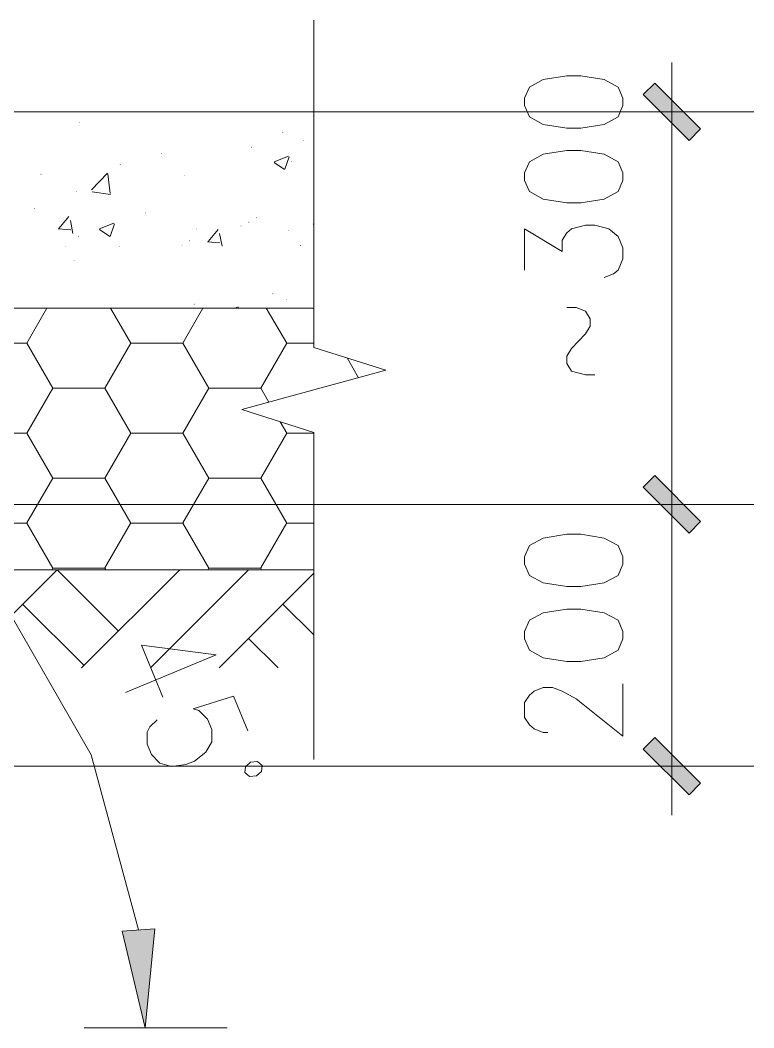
# Model space of a CAD drawing. Header units: millimetres. Extents: x -30643 to 86172, y -19411 to 63186.
# Drawn here: x 7628 to 12034, y -7547 to -1489 of the extents above; entities that cross this region are included whole.
import ezdxf

# ---------------------------------------------------------------- set-up
doc = ezdxf.new("R2010")
doc.units = ezdxf.units.MM

msp = doc.modelspace()

# ---------------------------------------------------------------- hatches: boundary and pattern name
h = msp.add_hatch(color=0)
h.dxf.hatch_style = 2
h.paths.add_polyline_path([(11714.7, -2143.1), (11645.7, -2212.8), (11369.9, -1936.9), (11439.5, -1867.9)])
h = msp.add_hatch(color=0)
h.dxf.hatch_style = 2
h.paths.add_polyline_path([(8049.2, -2043), (8046.6, -2040.4), (8049.2, -2037.7), (8051.8, -2040.4)])
h = msp.add_hatch(color=0)
h.dxf.hatch_style = 2
h.paths.add_polyline_path([(8049.2, -2043), (8046.6, -2040.4), (8049.2, -2037.7), (8051.8, -2040.4)])
h = msp.add_hatch(color=0)
h.dxf.hatch_style = 2
h.paths.add_polyline_path([(8049.2, -2043), (8046.6, -2040.4), (8049.2, -2037.7), (8051.8, -2040.4)])
h = msp.add_hatch(color=0)
h.dxf.hatch_style = 2
h.paths.add_polyline_path([(8064, -2043), (8061.4, -2040.4), (8064, -2037.7), (8066.6, -2040.4)])
h = msp.add_hatch(color=0)
h.dxf.hatch_style = 2
h.paths.add_polyline_path([(8204.7, -2043), (8202.1, -2040.4), (8204.7, -2037.7), (8207.3, -2040.4)])
h = msp.add_hatch(color=0)
h.dxf.hatch_style = 2
h.paths.add_polyline_path([(8591, -2043), (8588.4, -2040.4), (8591, -2037.7), (8593.6, -2040.4)])
h = msp.add_hatch(color=0)
h.dxf.hatch_style = 2
h.paths.add_polyline_path([(8672, -2043), (8669.4, -2040.4), (8672, -2037.7), (8674.6, -2040.4)])
h = msp.add_hatch(color=0)
h.dxf.hatch_style = 2
h.paths.add_polyline_path([(8672, -2043), (8669.4, -2040.4), (8672, -2037.7), (8674.6, -2040.4)])
h = msp.add_hatch(color=0)
h.dxf.hatch_style = 2
h.paths.add_polyline_path([(8672, -2043), (8669.4, -2040.4), (8672, -2037.7), (8674.6, -2040.4)])
h = msp.add_hatch(color=0)
h.dxf.hatch_style = 2
h.paths.add_polyline_path([(9069.5, -2043), (9066.9, -2040.4), (9069.5, -2037.7), (9072.1, -2040.4)])
h = msp.add_hatch(color=0)
h.dxf.hatch_style = 2
h.paths.add_polyline_path([(9294, -2043), (9291.4, -2040.4), (9294, -2037.7), (9296.6, -2040.4)])
h = msp.add_hatch(color=0)
h.dxf.hatch_style = 2
h.paths.add_polyline_path([(9294, -2043), (9291.4, -2040.4), (9294, -2037.7), (9296.6, -2040.4)])
h = msp.add_hatch(color=0)
h.dxf.hatch_style = 2
h.paths.add_polyline_path([(9294, -2043), (9291.4, -2040.4), (9294, -2037.7), (9296.6, -2040.4)])
h = msp.add_hatch(color=0)
h.dxf.hatch_style = 2
h.paths.add_polyline_path([(7982.4, -2105.6), (7979.8, -2103), (7982.4, -2100.4), (7985, -2103)])
h = msp.add_hatch(color=0)
h.dxf.hatch_style = 2
h.paths.add_polyline_path([(9205.4, -2167.5), (9202.7, -2164.9), (9205.4, -2162.3), (9208, -2164.9)])
h = msp.add_hatch(color=0)
h.dxf.hatch_style = 2
h.paths.add_polyline_path([(9329.2, -2213.9), (9326.6, -2211.3), (9329.2, -2208.7), (9331.8, -2211.3)])
h = msp.add_hatch(color=0)
h.dxf.hatch_style = 2
h.paths.add_polyline_path([(9391.8, -2206.2), (9389.2, -2203.6), (9391.8, -2201), (9394.4, -2203.6)])
h = msp.add_hatch(color=0)
h.dxf.hatch_style = 2
h.paths.add_polyline_path([(9391.8, -2206.2), (9389.2, -2203.6), (9391.8, -2201), (9394.4, -2203.6)])
h = msp.add_hatch(color=0)
h.dxf.hatch_style = 2
h.paths.add_polyline_path([(9391.8, -2236.5), (9389.2, -2233.9), (9391.8, -2231.3), (9394.4, -2233.9)])
h = msp.add_hatch(color=0)
h.dxf.hatch_style = 2
h.paths.add_polyline_path([(9391.8, -2236.5), (9389.2, -2233.9), (9391.8, -2231.3), (9394.4, -2233.9)])
h = msp.add_hatch(color=0)
h.dxf.hatch_style = 2
h.paths.add_polyline_path([(8477.7, -2292.8), (8475.1, -2290.2), (8477.7, -2287.6), (8480.4, -2290.2)])
h = msp.add_hatch(color=0)
h.dxf.hatch_style = 2
h.paths.add_polyline_path([(9016.8, -2255.5), (9014.2, -2252.9), (9016.8, -2250.3), (9019.4, -2252.9)])
h = msp.add_hatch(color=0)
h.dxf.hatch_style = 2
h.paths.add_polyline_path([(8227.9, -2359.6), (8225.3, -2357), (8227.9, -2354.4), (8230.5, -2357)])
h = msp.add_hatch(color=0)
h.dxf.hatch_style = 2
h.paths.add_polyline_path([(9256.7, -2339.9), (9254.1, -2337.3), (9256.7, -2334.7), (9259.3, -2337.3)])
h = msp.add_hatch(color=0)
h.dxf.hatch_style = 2
h.paths.add_polyline_path([(9391.8, -2337.8), (9389.2, -2335.2), (9391.8, -2332.6), (9394.4, -2335.2)])
h = msp.add_hatch(color=0)
h.dxf.hatch_style = 2
h.paths.add_polyline_path([(7749.4, -2417.3), (7746.8, -2414.7), (7749.4, -2412.1), (7752, -2414.7)])
h = msp.add_hatch(color=0)
h.dxf.hatch_style = 2
h.paths.add_polyline_path([(7755.1, -2421.5), (7752.5, -2418.9), (7755.1, -2416.3), (7757.7, -2418.9)])
h = msp.add_hatch(color=0)
h.dxf.hatch_style = 2
h.paths.add_polyline_path([(8615.7, -2427.9), (8613.1, -2425.3), (8615.7, -2422.7), (8618.3, -2425.3)])
h = msp.add_hatch(color=0)
h.dxf.hatch_style = 2
h.paths.add_polyline_path([(7966.9, -2521.5), (7964.3, -2518.9), (7966.9, -2516.2), (7969.5, -2518.9)])
h = msp.add_hatch(color=0)
h.dxf.hatch_style = 2
h.paths.add_polyline_path([(7715, -2622.8), (7712.4, -2620.2), (7715, -2617.6), (7717.6, -2620.2)])
h = msp.add_hatch(color=0)
h.dxf.hatch_style = 2
h.paths.add_polyline_path([(8381.3, -2650.9), (8378.7, -2648.3), (8381.3, -2645.7), (8383.9, -2648.3)])
h = msp.add_hatch(color=0)
h.dxf.hatch_style = 2
h.paths.add_polyline_path([(9391.8, -2640.4), (9389.2, -2637.8), (9391.8, -2635.2), (9394.4, -2637.8)])
h = msp.add_hatch(color=0)
h.dxf.hatch_style = 2
h.paths.add_polyline_path([(9391.8, -2640.4), (9389.2, -2637.8), (9391.8, -2635.2), (9394.4, -2637.8)])
h = msp.add_hatch(color=0)
h.dxf.hatch_style = 2
h.paths.add_polyline_path([(9391.8, -2655.2), (9389.2, -2652.6), (9391.8, -2649.9), (9394.4, -2652.6)])
h = msp.add_hatch(color=0)
h.dxf.hatch_style = 2
h.paths.add_polyline_path([(9391.8, -2655.2), (9389.2, -2652.6), (9391.8, -2649.9), (9394.4, -2652.6)])
h = msp.add_hatch(color=0)
h.dxf.hatch_style = 2
h.paths.add_polyline_path([(8954.1, -2729.7), (8951.5, -2727.1), (8954.1, -2724.5), (8956.7, -2727.1)])
h = msp.add_hatch(color=0)
h.dxf.hatch_style = 2
h.paths.add_polyline_path([(9001.3, -2706.5), (8998.7, -2703.9), (9001.3, -2701.3), (9003.9, -2703.9)])
h = msp.add_hatch(color=0)
h.dxf.hatch_style = 2
h.paths.add_polyline_path([(9048.4, -2679.1), (9045.8, -2676.5), (9048.4, -2673.9), (9051, -2676.5)])
h = msp.add_hatch(color=0)
h.dxf.hatch_style = 2
h.paths.add_polyline_path([(7978.1, -2790.3), (7975.5, -2787.7), (7978.1, -2785.1), (7980.7, -2787.7)])
h = msp.add_hatch(color=0)
h.dxf.hatch_style = 2
h.paths.add_polyline_path([(8688.1, -2748), (8685.5, -2745.4), (8688.1, -2742.8), (8690.8, -2745.4)])
h = msp.add_hatch(color=0)
h.dxf.hatch_style = 2
h.paths.add_polyline_path([(9241.2, -2755.8), (9238.6, -2753.2), (9241.2, -2750.6), (9243.8, -2753.2)])
h = msp.add_hatch(color=0)
h.dxf.hatch_style = 2
h.paths.add_polyline_path([(7900, -2851.5), (7897.4, -2848.9), (7900, -2846.3), (7902.6, -2848.9)])
h = msp.add_hatch(color=0)
h.dxf.hatch_style = 2
h.paths.add_polyline_path([(8600.2, -2843.7), (8597.6, -2841.1), (8600.2, -2838.5), (8602.8, -2841.1)])
h = msp.add_hatch(color=0)
h.dxf.hatch_style = 2
h.paths.add_polyline_path([(8644.5, -2818.4), (8641.9, -2815.8), (8644.5, -2813.2), (8647.1, -2815.8)])
h = msp.add_hatch(color=0)
h.dxf.hatch_style = 2
h.paths.add_polyline_path([(9311.6, -2846.6), (9309, -2844), (9311.6, -2841.3), (9314.2, -2844)])
h = msp.add_hatch(color=0)
h.dxf.hatch_style = 2
h.paths.add_polyline_path([(8225.8, -2854.3), (8223.2, -2851.7), (8225.8, -2849.1), (8228.4, -2851.7)])
h = msp.add_hatch(color=0)
h.dxf.hatch_style = 2
h.paths.add_polyline_path([(9391.8, -2897.9), (9389.2, -2895.3), (9391.8, -2892.7), (9394.4, -2895.3)])
h = msp.add_hatch(color=0)
h.dxf.hatch_style = 2
h.paths.add_polyline_path([(7951.4, -2937.3), (7948.8, -2934.7), (7951.4, -2932.1), (7954, -2934.7)])
h = msp.add_hatch(color=0)
h.dxf.hatch_style = 2
h.paths.add_polyline_path([(9391.8, -3044.3), (9389.2, -3041.7), (9391.8, -3039.1), (9394.4, -3041.7)])
h = msp.add_hatch(color=0)
h.dxf.hatch_style = 2
h.paths.add_polyline_path([(9391.8, -3044.3), (9389.2, -3041.7), (9391.8, -3039.1), (9394.4, -3041.7)])
h = msp.add_hatch(color=0)
h.dxf.hatch_style = 2
h.paths.add_polyline_path([(9145.5, -3137.2), (9142.9, -3134.6), (9145.5, -3132), (9148.1, -3134.6)])
h = msp.add_hatch(color=0)
h.dxf.hatch_style = 2
h.paths.add_polyline_path([(9391.8, -3104.8), (9389.2, -3102.2), (9391.8, -3099.6), (9394.4, -3102.2)])
h = msp.add_hatch(color=0)
h.dxf.hatch_style = 2
h.paths.add_polyline_path([(8672.7, -3199.1), (8670.1, -3196.5), (8672.7, -3193.9), (8675.3, -3196.5)])
h = msp.add_hatch(color=0)
h.dxf.hatch_style = 2
h.paths.add_polyline_path([(9226.5, -3171.7), (9223.9, -3169.1), (9226.5, -3166.4), (9229.1, -3169.1)])
h = msp.add_hatch(color=0)
h.dxf.hatch_style = 2
h.paths.add_polyline_path([(8034.4, -3223), (8031.8, -3220.4), (8034.4, -3217.8), (8037, -3220.4)])
h = msp.add_hatch(color=0)
h.dxf.hatch_style = 2
h.paths.add_polyline_path([(8106.2, -3223), (8103.6, -3220.4), (8106.2, -3217.8), (8108.8, -3220.4)])
h = msp.add_hatch(color=0)
h.dxf.hatch_style = 2
h.paths.add_polyline_path([(8106.2, -3223), (8103.6, -3220.4), (8106.2, -3217.8), (8108.8, -3220.4)])
h = msp.add_hatch(color=0)
h.dxf.hatch_style = 2
h.paths.add_polyline_path([(8495.3, -3223), (8492.7, -3220.4), (8495.3, -3217.8), (8497.9, -3220.4)])
h = msp.add_hatch(color=0)
h.dxf.hatch_style = 2
h.paths.add_polyline_path([(8495.3, -3223), (8492.7, -3220.4), (8495.3, -3217.8), (8497.9, -3220.4)])
h = msp.add_hatch(color=0)
h.dxf.hatch_style = 2
h.paths.add_polyline_path([(8495.3, -3223), (8492.7, -3220.4), (8495.3, -3217.8), (8497.9, -3220.4)])
h = msp.add_hatch(color=0)
h.dxf.hatch_style = 2
h.paths.add_polyline_path([(8632.6, -3223), (8630, -3220.4), (8632.6, -3217.8), (8635.2, -3220.4)])
h = msp.add_hatch(color=0)
h.dxf.hatch_style = 2
h.paths.add_polyline_path([(8632.6, -3223), (8630, -3220.4), (8632.6, -3217.8), (8635.2, -3220.4)])
h = msp.add_hatch(color=0)
h.dxf.hatch_style = 2
h.paths.add_polyline_path([(8632.6, -3223), (8630, -3220.4), (8632.6, -3217.8), (8635.2, -3220.4)])
h = msp.add_hatch(color=0)
h.dxf.hatch_style = 2
h.paths.add_polyline_path([(8656.5, -3223), (8653.9, -3220.4), (8656.5, -3217.8), (8659.1, -3220.4)])
h = msp.add_hatch(color=0)
h.dxf.hatch_style = 2
h.paths.add_polyline_path([(9159.6, -3223), (9157, -3220.4), (9159.6, -3217.8), (9162.2, -3220.4)])
h = msp.add_hatch(color=0)
h.dxf.hatch_style = 2
h.paths.add_polyline_path([(9159.6, -3223), (9157, -3220.4), (9159.6, -3217.8), (9162.2, -3220.4)])
h = msp.add_hatch(color=0)
h.dxf.hatch_style = 2
h.paths.add_polyline_path([(9159.6, -3223), (9157, -3220.4), (9159.6, -3217.8), (9162.2, -3220.4)])
h = msp.add_hatch(color=0)
h.dxf.hatch_style = 2
h.paths.add_polyline_path([(9279.2, -3223), (9276.6, -3220.4), (9279.2, -3217.8), (9281.8, -3220.4)])
h = msp.add_hatch(color=0)
h.dxf.hatch_style = 2
h.paths.add_polyline_path([(11369.9, -4297), (11439.5, -4227.4), (11714.7, -4503.2), (11645.7, -4572.2)])
h = msp.add_hatch(color=0)
h.dxf.hatch_style = 2
h.paths.add_polyline_path([(11369.9, -4297), (11439.5, -4227.4), (11714.7, -4503.2), (11645.7, -4572.2)])
h = msp.add_hatch(color=0)
h.dxf.hatch_style = 2
h.paths.add_polyline_path([(11714.7, -6076), (11645.7, -6145.6), (11369.9, -5870.5), (11439.5, -5800.8)])
h = msp.add_hatch(color=0)
h.dxf.hatch_style = 2
h.paths.add_polyline_path([(8436.9, -6951.3), (8379.2, -7546.6), (8240.6, -6964.7)])

# ---------------------------------------------------------------- linework, layer by layer
at = {"color": 0, "lineweight": 0}
for points in [[(9391.8, -1489.4), (9391.8, -3456.2)], [(11542.3, -2335.2), (11542.3, -1744.8)], [(1868.1, -2040.4), (9391.8, -2040.4)], [(2457.8, -2040.4), (12034.1, -2040.4)], [(11542.3, -4398.4), (11542.3, -2041.8)], [(9152.6, -2340.8), (9239.8, -2307.7)], [(9154, -2345), (9215.9, -2387.3)], [(9218, -2385.9), (9243.4, -2310.6)], [(8055.5, -2509.7), (8152.6, -2408.4)], [(8167.4, -2532.2), (8153.4, -2413.3)], [(8059.8, -2521), (8170.9, -2537.9)], [(7860.6, -2741.2), (7920.4, -2669.4)], [(7944.4, -2770.8), (7930.3, -2692.7)], [(8103.4, -2744), (8190.6, -2710.3)], [(8168.8, -2789.1), (8194.2, -2713.1)], [(9388.3, -2716.6), (9391.8, -2713.1)], [(10657.7, -2992.4), (10657.7, -2744.7), (10882.2, -2879.8), (10882.2, -2812.3), (10910.4, -2767.3), (10938.5, -2744.7), (11023, -2722.2), (11079.3, -2722.2), (11163, -2744.7), (11219.3, -2789.8), (11247.4, -2857.3), (11247.4, -2924.9), (11219.3, -2992.4), (11191.1, -3014.9), (11134.8, -3036.8)], [(7856.4, -2743.3), (7931, -2749.7)], [(8104.8, -2748.3), (8166.7, -2789.8)], [(8756.4, -2820), (8816.2, -2748.3)], [(8840.1, -2848.9), (8825.4, -2770.8)], [(8752.2, -2821.4), (8826.8, -2827.8)], [(6194.3, -3220.4), (9391.8, -3220.4)], [(7667.8, -3430.1), (7788.8, -3220.4)], [(8292, -3430.8), (8169.5, -3220.4)], [(8604.4, -3430.1), (8725.4, -3220.4)], [(8917.5, -3220.4), (8936.5, -3212.7)], [(8938, -3220.4), (8939.4, -3216.2)], [(9228.6, -3430.8), (9106.1, -3220.4)], [(11079.3, -3621.5), (11023, -3621.5), (10938.5, -3599), (10910.4, -3554), (10910.4, -3508.9), (10938.5, -3463.9), (11023, -3374.5), (11051.1, -3329.5), (11051.1, -3284.5), (11023, -3239.4), (10966.7, -3216.9), (10910.4, -3216.9)], [(7356.1, -3430.8), (7667.8, -3430.8)], [(7823.3, -3701.7), (7667.1, -3430.8)], [(8135.8, -3701), (8292, -3430.1)], [(8292.7, -3430.8), (8604.4, -3430.8)], [(8759.9, -3701.7), (8603.7, -3430.8)], [(9072.4, -3701), (9228.6, -3430.1)], [(9229.3, -3430.8), (9391.8, -3430.8)], [(9391.8, -3456.2), (9823.9, -3594.1)], [(9659.9, -3638.4), (9591.7, -3519.5)], [(9823.9, -3594.1), (8959.1, -3829.8)], [(7667.8, -3971.2), (7824, -3701)], [(7824, -3701.7), (8136.5, -3701.7)], [(8292, -3972), (8135.8, -3701.7)], [(8604.4, -3971.2), (8760.6, -3701)], [(8760.6, -3701.7), (9073.1, -3701.7)], [(9120.9, -3785.5), (9072.4, -3701.7)], [(8959.1, -3829.8), (9391.8, -3967.7)], [(9228.6, -3972), (9188.5, -3903)], [(7356.1, -3972), (7667.8, -3972)], [(7823.3, -4242.2), (7667.1, -3972)], [(8135.8, -4241.5), (8292, -3971.2)], [(8292.7, -3972), (8604.4, -3972)], [(8759.9, -4242.2), (8603.7, -3972)], [(9072.4, -4241.5), (9228.6, -3971.2)], [(9229.3, -3972), (9391.8, -3972)], [(9391.8, -3967.7), (9391.8, -5933.8)], [(11542.3, -4104.9), (11542.3, -4695.3)], [(11542.3, -4104.9), (11542.3, -4695.3)], [(7667.8, -4511.7), (7824, -4241.5)], [(7824, -4242.2), (8136.5, -4242.2)], [(8292, -4512.4), (8135.8, -4242.2)], [(8604.4, -4511.7), (8760.6, -4241.5)], [(8760.6, -4242.2), (9073.1, -4242.2)], [(9228.6, -4512.4), (9072.4, -4242.2)], [(2457.8, -4399.8), (12034.1, -4399.8)], [(2457.8, -4399.8), (12034.1, -4399.8)], [(11542.3, -4398.4), (11542.3, -4396.3)], [(11542.3, -5973.2), (11542.3, -4399.8)], [(7356.1, -4512.4), (7667.8, -4512.4)], [(7823.3, -4782.6), (7667.1, -4512.4)], [(8135.8, -4781.9), (8292, -4511.7)], [(8292.7, -4512.4), (8604.4, -4512.4)], [(8759.9, -4782.6), (8603.7, -4512.4)], [(9072.4, -4781.9), (9228.6, -4511.7)], [(9229.3, -4512.4), (9391.8, -4512.4)], [(7817.7, -4793.1), (7824, -4781.9)], [(7824, -4782.6), (8136.5, -4782.6)], [(8141.4, -4793.1), (8135.8, -4782.6)], [(8754.3, -4793.1), (8760.6, -4781.9)], [(8760.6, -4782.6), (9073.1, -4782.6)], [(9078, -4793.1), (9072.4, -4782.6)], [(6845.9, -4793.1), (9391.8, -4793.1)], [(7259, -5383.5), (7849.4, -4793.1)], [(7849.4, -4793.1), (8218.1, -5161.9)], [(7996.4, -5383.5), (8586.8, -4793.1)], [(8409.5, -5383.5), (8999.9, -4793.1)], [(8822.6, -5383.5), (9391.8, -4814.3)], [(8339.1, -6957.7), (8053.4, -5906.4), (7511.6, -4960.6)], [(7642.5, -5000), (8011.2, -5368.8)], [(9206.1, -5000), (9391.8, -5185.1)], [(8999.9, -5206.2), (9176.5, -5383.5)], [(8805.7, -5304.7), (8356.7, -5247), (8485.5, -5558.7)], [(8805.7, -5304.7), (8261, -5529.9)], [(10797.8, -5771.3), (10769.6, -5771.3), (10714, -5748.7), (10685.9, -5726.2), (10657.7, -5681.2), (10657.7, -5591.1), (10685.9, -5546.1), (10714, -5523.6), (10769.6, -5501), (10825.9, -5501), (10882.2, -5523.6), (10966.7, -5568.6), (11247.4, -5793.8), (11247.4, -5478.5)], [(8995, -5761.4), (8909.1, -5553.8), (8667, -5629.8), (8701.5, -5639.7), (8752.9, -5691), (8778.9, -5753.7), (8778.9, -5826.8), (8743.7, -5889.5), (8674.8, -5943), (8622.7, -5964.1), (8536.2, -5975.3), (8467.2, -5955.6), (8415.8, -5904.3), (8389.8, -5841.6), (8389.8, -5768.4), (8407.4, -5737.5), (8450.3, -5694.6)], [(11542.3, -6268.1), (11542.3, -5678.4)], [(2457.8, -5973.2), (12034.1, -5973.2)], [(11542.3, -5975.3), (11542.3, -5977.4)], [(8012.6, -7546.6), (8871.1, -7546.6)]]:
    msp.add_lwpolyline(points, dxfattribs=at)
for points in [[(10657.7, -2003.1), (10685.9, -2070.6), (10769.6, -2115.6), (10910.4, -2138.2), (10994.8, -2138.2), (11134.8, -2115.6), (11219.3, -2070.6), (11247.4, -2003.1), (11247.4, -1958), (11219.3, -1891.2), (11134.8, -1846.1), (10994.8, -1823.6), (10910.4, -1823.6), (10769.6, -1846.1), (10685.9, -1891.2), (10657.7, -1958)], [(11714.7, -2143.1), (11645.7, -2212.8), (11369.9, -1936.9), (11439.5, -1867.9)], [(10657.7, -2452.7), (10685.9, -2520.3), (10769.6, -2565.3), (10910.4, -2587.8), (10994.8, -2587.8), (11134.8, -2565.3), (11219.3, -2520.3), (11247.4, -2452.7), (11247.4, -2407.7), (11219.3, -2340.1), (11134.8, -2295.1), (10994.8, -2272.6), (10910.4, -2272.6), (10769.6, -2295.1), (10685.9, -2340.1), (10657.7, -2407.7)], [(11369.9, -4297), (11439.5, -4227.4), (11714.7, -4503.2), (11645.7, -4572.2)], [(11369.9, -4297), (11439.5, -4227.4), (11714.7, -4503.2), (11645.7, -4572.2)], [(10657.7, -4759.4), (10685.9, -4826.9), (10769.6, -4872), (10910.4, -4894.5), (10994.8, -4894.5), (11134.8, -4872), (11219.3, -4826.9), (11247.4, -4759.4), (11247.4, -4715), (11219.3, -4647.5), (11134.8, -4602.4), (10994.8, -4579.9), (10910.4, -4579.9), (10769.6, -4602.4), (10685.9, -4647.5), (10657.7, -4715)], [(10657.7, -5209), (10685.9, -5276.6), (10769.6, -5321.6), (10910.4, -5344.1), (10994.8, -5344.1), (11134.8, -5321.6), (11219.3, -5276.6), (11247.4, -5209), (11247.4, -5164), (11219.3, -5096.4), (11134.8, -5052.1), (10994.8, -5029.6), (10910.4, -5029.6), (10769.6, -5052.1), (10685.9, -5096.4), (10657.7, -5164)], [(11714.7, -6076), (11645.7, -6145.6), (11369.9, -5870.5), (11439.5, -5800.8)], [(9046.3, -6032.3), (9078, -6004.9), (9080.8, -5969), (9053.4, -5945.8), (9011.8, -5949.3), (8980.2, -5976.7), (8977.4, -6011.9), (9004.8, -6035.1)], [(8436.9, -6951.3), (8379.2, -7546.6), (8240.6, -6964.7)]]:
    msp.add_lwpolyline(points, close=True, dxfattribs=at)

doc.saveas('drawing.dxf')
